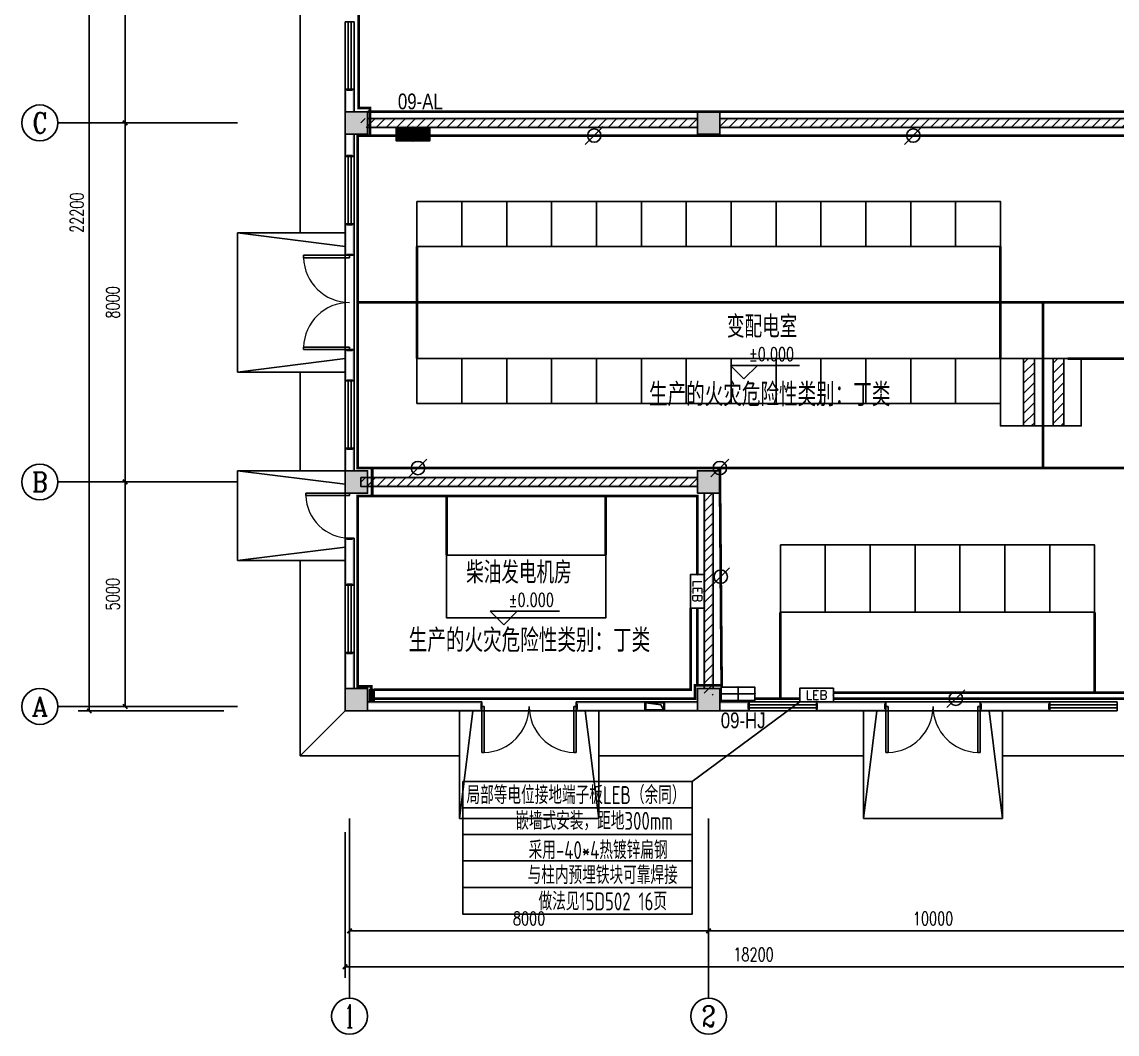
# Model space of a CAD drawing. Extents: x 5211311 to 5622788, y -441754 to -251897.
# Drawn here: x 5378887 to 5403287, y -405633 to -383083 of the extents above; entities that cross this region are included whole.
import ezdxf
from ezdxf.enums import TextEntityAlignment as Align

# ---------------------------------------------------------------- set-up
doc = ezdxf.new("R2010")
doc.units = 0
doc.header["$LTSCALE"] = 1000
doc.header["$MEASUREMENT"] = 0
doc.layers.get('0').update_dxf_attribs({"linetype": 'CONTINUOUS'})
doc.layers.get('Defpoints').update_dxf_attribs({"linetype": 'CONTINUOUS'})
for name, color, linetype in [('AXIS_TEXT', 7, 'CONTINUOUS'), ('EQUIP-箱柜', 3, 'CONTINUOUS'), ('PUB_HATCH', 8, 'CONTINUOUS'), ('SIG_TEXT', 7, 'CONTINUOUS'), ('TERM', 2, 'CONTINUOUS'), ('WIRE-接地', 4, 'CONTINUOUS'), ('建筑底图', 251, 'CONTINUOUS'), ('电气', 3, 'CONTINUOUS'), ('电气文字', 7, 'CONTINUOUS')]:
    doc.layers.add(name, color=color, linetype=linetype)
doc.styles.add('_HZTXT', font='txt.shx', dxfattribs={"width": 0.8, "bigfont": 'HZTXT.shx'})
doc.styles.add('_TCH_AXIS', font='COMPLEX', dxfattribs={"bigfont": 'GBCBIG'})
doc.styles.add('_TCH_DIM', font='SIMPLEX', dxfattribs={"bigfont": 'GBCBIG'})
doc.styles.add('_TCH_DIM_T3', font='SIMPLEX', dxfattribs={"width": 0.705882, "bigfont": 'GBCBIG'})
doc.styles.add('_TEL_DIM', font='SIMPLEX', dxfattribs={"width": 0.8, "height": 3.5, "bigfont": 'HZTXT'})
doc.styles.add('COMPLEX', font='COMPLEX')
doc.styles.add('SCEI', font='hdtxt.shx', dxfattribs={"width": 0.8, "height": 400, "bigfont": 'hdhztxt.shx'})
doc.styles.add('sceic', font='sceie.shx', dxfattribs={"width": 0.8, "bigfont": 'sceic.shx'})
doc.styles.add('TG_LINETYPE', font='SIMPLEX', dxfattribs={"width": 0.8, "height": 3, "bigfont": 'HZTXT'})
doc.linetypes.add('TG_接地', pattern='A,0.75,0,["/",TG_LINETYPE,S=0.05,R=-8.594367,X=-0.1,Y=-0.045],0.65,-0.13,0.13,-0.13', length=2)
doc.dimstyles.new('_TCH_ARCH&&100', dxfattribs={"dimtxt": 297.5, "dimasz": 100, "dimexe": 250, "dimexo": 300, "dimgap": 126.25, "dimtad": 1, "dimdec": 0, "dimzin": 0, "dimdsep": 46, "dimtxsty": '_TCH_DIM_T3', "dimblk": 'ARCHTICK', "dimcen": 0.09, "dimclrt": 7, "dimazin": 2, "dimtfac": 1, "dimtdec": 0, "dimtix": 1, "dimtmove": 2, "dimatfit": 3, "dimfxl": 0, "dimtolj": 1, "dimtzin": 0, "dimarcsym": 0})

# ---------------------------------------------------------------- blocks, each defined once
blk = doc.blocks.new('$TCHSYS$WIN2D')
for p, q in [((-0.5, 0.5), (0.5, 0.5)), ((-0.5, 0.5), (-0.5, -0.5)), ((0.5, 0.5), (0.5, -0.5)), ((0.5, 0.167), (-0.5, 0.167)), ((0.5, -0.167), (-0.5, -0.167)), ((-0.5, -0.5), (0.5, -0.5))]:
    blk.add_line(p, q)
blk = doc.blocks.new('$DorLib2D$00000002')
for p, q in [((-0.5, 0), (-0.5, 0.4875)), ((-0.475, 0.4875), (-0.5, 0.4875)), ((-0.475, 0), (-0.475, 0.4875)), ((0.475, 0), (0.475, 0.4875)), ((0.475, 0.4875), (0.5, 0.4875)), ((0.5, 0), (0.5, 0.4875)), ((-0.5, 0), (-0.475, 0)), ((0.5, 0), (0.475, 0))]:
    blk.add_line(p, q)
at = {"lineweight": 13}
for centre, start, end in [((-0.4875, 0), 0, 88.53072), ((0.4875, 0), 91.46928, 180)]:
    blk.add_arc(centre, 0.4875, start, end, dxfattribs=at)
blk = doc.blocks.new('$DorLib2D$00000001')
for p, q in [((0.45, 0.975), (0.5, 0.975)), ((0.45, 0), (0.45, 0.975)), ((0.5, 0), (0.5, 0.975)), ((0.5, 0), (0.45, 0))]:
    blk.add_line(p, q)
at = {"lineweight": 13}
blk.add_arc((0.475, 0), 0.975, 91.4693, 180, dxfattribs=at)
blk = doc.blocks.new('_FZH')
blk.add_lwpolyline([(-0.5, -0.5), (0.5, -0.5), (0.5, 0.5), (-0.5, 0.5)], close=True)
at = {"layer": 'PUB_HATCH'}
blk.add_solid([(-0.5, -0.5), (0.5, -0.5), (-0.5, 0.5), (0.5, 0.5)], dxfattribs=at)
blk = doc.blocks.new('_ArchTick')
at = {"color": 0, "linetype": 'ByBlock', "const_width": 0.4}
blk.add_lwpolyline([(-0.5, -0.5), (0.5, 0.5)], dxfattribs=at)
blk = doc.blocks.new('*D88')
at = {"layer": 'Defpoints', "color": 0, "transparency": 16777216}
for p in [(5381187, -393333), (5383687, -393333), (5383687, -398333)]:
    blk.add_point(p, dxfattribs=at)
at = {"layer": '建筑底图', "color": 0, "lineweight": -2, "transparency": 16777216}
for p, q in [((5383387, -393333), (5380937, -393333)), ((5381187, -398333), (5381187, -393333)), ((5383387, -398333), (5380937, -398333))]:
    blk.add_line(p, q, dxfattribs=at)
at = {"layer": '建筑底图', "color": 0, "lineweight": -2, "transparency": 16777216, "xscale": 100, "yscale": 100, "zscale": 100}
for p, rotation in [((5381187, -393333), 90), ((5381187, -398333), 270)]:
    blk.add_blockref('_ArchTick', p, dxfattribs=dict(at, rotation=rotation))
at = {"layer": '建筑底图', "color": 7, "transparency": 16777216, "insert": (5380912, -395833), "char_height": 297.5, "attachment_point": 5, "rotation": 90, "style": '_TCH_DIM_T3'}
blk.add_mtext('\\A1;5000', dxfattribs=at)
blk = doc.blocks.new('*D89')
at = {"layer": 'Defpoints', "color": 0, "transparency": 16777216}
for p in [(5381187, -385333), (5383687, -385333), (5383687, -393333)]:
    blk.add_point(p, dxfattribs=at)
at = {"layer": '建筑底图', "color": 0, "lineweight": -2, "transparency": 16777216}
for p, q in [((5383387, -385333), (5380937, -385333)), ((5381187, -393333), (5381187, -385333)), ((5383387, -393333), (5380937, -393333))]:
    blk.add_line(p, q, dxfattribs=at)
at = {"layer": '建筑底图', "color": 0, "lineweight": -2, "transparency": 16777216, "xscale": 100, "yscale": 100, "zscale": 100}
for p, rotation in [((5381187, -385333), 90), ((5381187, -393333), 270)]:
    blk.add_blockref('_ArchTick', p, dxfattribs=dict(at, rotation=rotation))
at = {"layer": '建筑底图', "color": 7, "transparency": 16777216, "insert": (5380912, -389333), "char_height": 297.5, "attachment_point": 5, "rotation": 90, "style": '_TCH_DIM_T3'}
blk.add_mtext('\\A1;8000', dxfattribs=at)
blk = doc.blocks.new('*D90')
at = {"layer": 'Defpoints', "color": 0, "transparency": 16777216}
for p in [(5381187, -376333), (5383687, -376333), (5383687, -385333)]:
    blk.add_point(p, dxfattribs=at)
at = {"layer": '建筑底图', "color": 0, "lineweight": -2, "transparency": 16777216}
for p, q in [((5383387, -376333), (5380937, -376333)), ((5381187, -385333), (5381187, -376333)), ((5383387, -385333), (5380937, -385333))]:
    blk.add_line(p, q, dxfattribs=at)
at = {"layer": '建筑底图', "color": 0, "lineweight": -2, "transparency": 16777216, "xscale": 100, "yscale": 100, "zscale": 100}
for p, rotation in [((5381187, -376333), 90), ((5381187, -385333), 270)]:
    blk.add_blockref('_ArchTick', p, dxfattribs=dict(at, rotation=rotation))
at = {"layer": '建筑底图', "color": 7, "transparency": 16777216, "insert": (5380912, -380833), "char_height": 297.5, "attachment_point": 5, "rotation": 90, "style": '_TCH_DIM_T3'}
blk.add_mtext('\\A1;9000', dxfattribs=at)
blk = doc.blocks.new('*D91')
at = {"layer": 'Defpoints', "color": 0, "transparency": 16777216}
for p in [(5380387, -376233), (5383687, -376233), (5383687, -398433)]:
    blk.add_point(p, dxfattribs=at)
at = {"layer": '建筑底图', "color": 0, "lineweight": -2, "transparency": 16777216}
for p, q in [((5383387, -376233), (5380137, -376233)), ((5380387, -398433), (5380387, -376233)), ((5383387, -398433), (5380137, -398433))]:
    blk.add_line(p, q, dxfattribs=at)
at = {"layer": '建筑底图', "color": 0, "lineweight": -2, "transparency": 16777216, "xscale": 100, "yscale": 100, "zscale": 100}
for p, rotation in [((5380387, -376233), 90), ((5380387, -398433), 270)]:
    blk.add_blockref('_ArchTick', p, dxfattribs=dict(at, rotation=rotation))
at = {"layer": '建筑底图', "color": 7, "transparency": 16777216, "insert": (5380112, -387333), "char_height": 297.5, "attachment_point": 5, "rotation": 90, "style": '_TCH_DIM_T3'}
blk.add_mtext('\\A1;22200', dxfattribs=at)
blk = doc.blocks.new('_AXISO')
blk.add_circle((0, 0), 0.5)
at = {"layer": 'AXIS_TEXT', "style": 'COMPLEX', "width": 1.041667}
blk.add_attdef('A', text='', height=0.56, dxfattribs=at).set_placement((-0.25, -0.28), (0.25, -0.28), align=Align.FIT)
blk = doc.blocks.new('*D97')
at = {"layer": 'Defpoints', "color": 0, "transparency": 16777216}
for p in [(5386187, -400833), (5394187, -400833), (5394187, -403333)]:
    blk.add_point(p, dxfattribs=at)
at = {"layer": '建筑底图', "color": 0, "lineweight": -2, "transparency": 16777216}
for p, q in [((5386187, -401133), (5386187, -403583)), ((5394187, -401133), (5394187, -403583)), ((5386187, -403333), (5394187, -403333))]:
    blk.add_line(p, q, dxfattribs=at)
at = {"layer": '建筑底图', "color": 0, "lineweight": -2, "transparency": 16777216, "xscale": 100, "yscale": 100, "zscale": 100, "rotation": 180}
blk.add_blockref('_ArchTick', (5386187, -403333), dxfattribs=at)
at = {"layer": '建筑底图', "color": 0, "lineweight": -2, "transparency": 16777216, "xscale": 100, "yscale": 100, "zscale": 100}
blk.add_blockref('_ArchTick', (5394187, -403333), dxfattribs=at)
at = {"layer": '建筑底图', "color": 7, "transparency": 16777216, "insert": (5390187, -403058), "char_height": 297.5, "attachment_point": 5, "style": '_TCH_DIM_T3'}
blk.add_mtext('\\A1;8000', dxfattribs=at)
blk = doc.blocks.new('*D98')
at = {"layer": 'Defpoints', "color": 0, "transparency": 16777216}
for p in [(5394187, -400833), (5404187, -400833), (5404187, -403333)]:
    blk.add_point(p, dxfattribs=at)
at = {"layer": '建筑底图', "color": 0, "lineweight": -2, "transparency": 16777216}
for p, q in [((5394187, -401133), (5394187, -403583)), ((5404187, -401133), (5404187, -403583)), ((5394187, -403333), (5404187, -403333))]:
    blk.add_line(p, q, dxfattribs=at)
at = {"layer": '建筑底图', "color": 0, "lineweight": -2, "transparency": 16777216, "xscale": 100, "yscale": 100, "zscale": 100, "rotation": 180}
blk.add_blockref('_ArchTick', (5394187, -403333), dxfattribs=at)
at = {"layer": '建筑底图', "color": 0, "lineweight": -2, "transparency": 16777216, "xscale": 100, "yscale": 100, "zscale": 100}
blk.add_blockref('_ArchTick', (5404187, -403333), dxfattribs=at)
at = {"layer": '建筑底图', "color": 7, "transparency": 16777216, "insert": (5399187, -403058), "char_height": 297.5, "attachment_point": 5, "style": '_TCH_DIM_T3'}
blk.add_mtext('\\A1;10000', dxfattribs=at)
blk = doc.blocks.new('*D99')
at = {"layer": 'Defpoints', "color": 0, "transparency": 16777216}
for p in [(5386087, -400833), (5404287, -400833), (5404287, -404133)]:
    blk.add_point(p, dxfattribs=at)
at = {"layer": '建筑底图', "color": 0, "lineweight": -2, "transparency": 16777216}
for p, q in [((5386087, -401133), (5386087, -404383)), ((5404287, -401133), (5404287, -404383)), ((5386087, -404133), (5404287, -404133))]:
    blk.add_line(p, q, dxfattribs=at)
at = {"layer": '建筑底图', "color": 0, "lineweight": -2, "transparency": 16777216, "xscale": 100, "yscale": 100, "zscale": 100, "rotation": 180}
blk.add_blockref('_ArchTick', (5386087, -404133), dxfattribs=at)
at = {"layer": '建筑底图', "color": 0, "lineweight": -2, "transparency": 16777216, "xscale": 100, "yscale": 100, "zscale": 100}
blk.add_blockref('_ArchTick', (5404287, -404133), dxfattribs=at)
at = {"layer": '建筑底图', "color": 7, "transparency": 16777216, "insert": (5395187, -403858), "char_height": 297.5, "attachment_point": 5, "style": '_TCH_DIM_T3'}
blk.add_mtext('\\A1;18200', dxfattribs=at)
blk = doc.blocks.new('*X144')
at = {"color": 0}
for p, q in [((-250, 33), (-83, 200)), ((-250, 68), (-118, 200)), ((-250, 104), (-154, 200)), ((-250, 139), (-189, 200)), ((-250, 174), (-224, 200)), ((-247, 0), (-47, 200)), ((-212, 0), (-12, 200)), ((-177, 0), (23, 200)), ((-141, 0), (59, 200)), ((-106, 0), (94, 200)), ((-71, 0), (129, 200)), ((-35, 0), (165, 200)), ((0, 0), (200, 200)), ((35, 0), (235, 200)), ((71, 0), (250, 179)), ((106, 0), (250, 144)), ((141, 0), (250, 109)), ((177, 0), (250, 73)), ((212, 0), (250, 38)), ((247, 0), (250, 3))]:
    blk.add_line(p, q, dxfattribs=at)
blk = doc.blocks.new('$equip$00002943')
for p, q in [((-0.75, 0.6), (-0.75, 0)), ((0.75, 0.6), (-0.75, 0.6)), ((0.75, 0), (0.75, 0.6)), ((-0.75, 0), (0.75, 0))]:
    blk.add_line(p, q)
for points, const_width in [([(-0.75, 0.3), (0.75, 0.3)], 0.6), ([(-0.75, 0.6), (-0.75, 0), (0.75, 0), (0.75, 0.6), (-0.75, 0.6), (-0.75, 0)], 0.04)]:
    blk.add_lwpolyline(points, dxfattribs=dict(const_width=const_width))
for p in [(0, 0.6), (-0.75, 0.3), (0, 0), (0.75, 0.3)]:
    blk.add_point(p)
at = {"xscale": 0.00300000000061118, "yscale": 0.00300000000061118, "zscale": 0.00300000000061118}
blk.add_blockref('*X144', (0, 0), dxfattribs=at)
at = {"color": 7, "style": '_TEL_DIM', "flags": 1}
for tag in ['A', 'REMARK']:
    blk.add_attdef(tag, text='', height=0.00002, dxfattribs=at).set_placement((0, 0), align=Align.MIDDLE_CENTER)
blk = doc.blocks.new('$equip$00002936')
for p, q in [((-0.75, 0.6), (-0.75, 0)), ((0.75, 0.6), (-0.75, 0.6)), ((0, 0), (0, 0.6)), ((0.75, 0), (0.75, 0.6)), ((-0.75, 0.3), (0.75, 0.3)), ((-0.75, 0), (0.75, 0))]:
    blk.add_line(p, q)
at = {"const_width": 0.04}
blk.add_lwpolyline([(-0.75, 0.6), (-0.75, 0), (0.75, 0), (0.75, 0.6), (-0.75, 0.6), (-0.75, 0)], dxfattribs=at)
for p in [(0, 0.6), (-0.75, 0.3), (0, 0), (0.75, 0.3)]:
    blk.add_point(p)
at = {"color": 7, "style": '_TEL_DIM', "flags": 1}
for tag in ['A', 'REMARK']:
    blk.add_attdef(tag, text='', height=0.00002, dxfattribs=at).set_placement((0, 0), align=Align.MIDDLE_CENTER)
blk = doc.blocks.new('$equip$00002908')
for p, q in [((0.75, 0.6), (-0.75, 0.6)), ((-0.75, 0.6), (-0.75, 0)), ((0.75, 0), (0.75, 0.6)), ((-0.75, 0), (0.75, 0))]:
    blk.add_line(p, q)
at = {"const_width": 0.04}
blk.add_lwpolyline([(-0.75, 0.6), (-0.75, 0), (0.75, 0), (0.75, 0.6), (-0.75, 0.6), (-0.75, 0)], dxfattribs=at)
for p in [(0, 0.6), (-0.75, 0.3), (0, 0), (0.75, 0.3)]:
    blk.add_point(p)
at = {"color": 7, "style": '_TEL_DIM'}
blk.add_attdef('$TEXT$', text='', height=0.4, dxfattribs=at).set_placement((0, 0.3), align=Align.MIDDLE_CENTER)
at = {"color": 7, "style": '_TEL_DIM', "flags": 1}
for tag in ['A', 'REMARK']:
    blk.add_attdef(tag, text='', height=0.00002, dxfattribs=at).set_placement((0, 0), align=Align.MIDDLE_CENTER)
blk = doc.blocks.new('$TelecSys$00000006')
blk.add_line((-1.32, -1.32), (1.32, 1.32))
blk.add_circle((0, 0), 1)

msp = doc.modelspace()

# ---------------------------------------------------------------- hatches: boundary and pattern name
h = msp.add_hatch()
h.set_pattern_fill('ANSI31', color=256, scale=100)
h.set_pattern_definition([(45, (4978245.82, -839458.41), (-112.2532, 112.2532), [])])
h.paths.add_polyline_path([(5401200.1, -390583), (5401442.9, -390583), (5401442.9, -392083), (5401200.1, -392083)])
h = msp.add_hatch()
h.set_pattern_fill('ANSI31', color=256, scale=100)
h.set_pattern_definition([(45, (4978905.82, -839458.41), (-112.2532, 112.2532), [])])
h.paths.add_polyline_path([(5401860.1, -390583), (5402102.9, -390583), (5402102.9, -392083), (5401860.1, -392083)])
at = {"layer": 'SIG_TEXT'}
h = msp.add_hatch(dxfattribs=at)
h.set_pattern_fill('ANSI31', color=256, scale=10, angle=90, style=0)
h.set_pattern_definition([(135, (4807071.723, -4735778.022), (-11.22532015, -11.22532015), [])])
h.paths.add_polyline_path([(5386733.2, -398217), (5386733.2, -397959.5), (5386628.5, -397959.5), (5386628.5, -398217)])
at = {"layer": '建筑底图'}
for points in [[(5386286.7, -384583), (5386086.7, -384583), (5386126.7, -384623), (5386246.7, -384623)], [(5386086.7, -385083), (5386126.7, -385083), (5386126.7, -384623), (5386086.7, -384583)], [(5386246.7, -385083), (5386286.7, -385083), (5386286.7, -384583), (5386246.7, -384623)], [(5386586.7, -385083), (5386086.7, -385083), (5386126.7, -385123), (5386546.7, -385123)], [(5386086.7, -385083), (5386086.7, -385583), (5386126.7, -385543), (5386126.7, -385123)], [(5386586.7, -385583), (5386586.7, -385083), (5386546.7, -385123), (5386546.7, -385543)], [(5393936.7, -385273), (5393936.7, -385233), (5386586.7, -385233), (5386586.7, -385273)], [(5394436.7, -385083), (5393936.7, -385083), (5393976.7, -385123), (5394396.7, -385123)], [(5393936.7, -385083), (5393936.7, -385583), (5393976.7, -385543), (5393976.7, -385123)], [(5394436.7, -385583), (5394436.7, -385083), (5394396.7, -385123), (5394396.7, -385543)], [(5403786.7, -385273), (5403786.7, -385233), (5394436.7, -385233), (5394436.7, -385273)], [(5393936.7, -385433), (5393936.7, -385393), (5386586.7, -385393), (5386586.7, -385433)], [(5403786.7, -385433), (5403786.7, -385393), (5394436.7, -385393), (5394436.7, -385433)], [(5386086.7, -385583), (5386586.7, -385583), (5386546.7, -385543), (5386126.7, -385543)], [(5386126.7, -385583), (5386086.7, -385583), (5386086.7, -386083), (5386126.7, -386043)], [(5386286.7, -385583), (5386246.7, -385583), (5386246.7, -386043), (5386286.7, -386083)], [(5393936.7, -385583), (5394436.7, -385583), (5394396.7, -385543), (5393976.7, -385543)], [(5386086.7, -386083), (5386286.7, -386083), (5386246.7, -386043), (5386126.7, -386043)], [(5386086.7, -387583), (5386086.7, -388283), (5386126.7, -388243), (5386126.7, -387623)], [(5386286.7, -387583), (5386086.7, -387583), (5386126.7, -387623), (5386246.7, -387623)], [(5386286.7, -388283), (5386286.7, -387583), (5386246.7, -387623), (5386246.7, -388243)], [(5386086.7, -388283), (5386286.7, -388283), (5386246.7, -388243), (5386126.7, -388243)], [(5386086.7, -390383), (5386086.7, -391083), (5386126.7, -391043), (5386126.7, -390423)], [(5386286.7, -390383), (5386086.7, -390383), (5386126.7, -390423), (5386246.7, -390423)], [(5386286.7, -391083), (5386286.7, -390383), (5386246.7, -390423), (5386246.7, -391043)], [(5386086.7, -391083), (5386286.7, -391083), (5386246.7, -391043), (5386126.7, -391043)], [(5386286.7, -392583), (5386086.7, -392583), (5386126.7, -392623), (5386246.7, -392623)], [(5386086.7, -393083), (5386126.7, -393083), (5386126.7, -392623), (5386086.7, -392583)], [(5386246.7, -393083), (5386286.7, -393083), (5386286.7, -392583), (5386246.7, -392623)], [(5386586.7, -393083), (5386086.7, -393083), (5386126.7, -393123), (5386546.7, -393123)], [(5386086.7, -393083), (5386086.7, -393583), (5386126.7, -393543), (5386126.7, -393123)], [(5386586.7, -393583), (5386586.7, -393083), (5386546.7, -393123), (5386546.7, -393543)], [(5394436.7, -393083), (5393936.7, -393083), (5393976.7, -393123), (5394396.7, -393123)], [(5393936.7, -393083), (5393936.7, -393583), (5393976.7, -393543), (5393976.7, -393123)], [(5394436.7, -393583), (5394436.7, -393083), (5394396.7, -393123), (5394396.7, -393543)], [(5393936.7, -393273), (5393936.7, -393233), (5386586.7, -393233), (5386586.7, -393273)], [(5386086.7, -393583), (5386586.7, -393583), (5386546.7, -393543), (5386126.7, -393543)], [(5393936.7, -393433), (5393936.7, -393393), (5386586.7, -393393), (5386586.7, -393433)], [(5393936.7, -393583), (5394436.7, -393583), (5394396.7, -393543), (5393976.7, -393543)], [(5394086.7, -397933), (5394126.7, -397933), (5394126.7, -393583), (5394086.7, -393583)], [(5394246.7, -397933), (5394286.7, -397933), (5394286.7, -393583), (5394246.7, -393583)], [(5386086.7, -394583), (5386086.7, -395633), (5386126.7, -395593), (5386126.7, -394623)], [(5386286.7, -394583), (5386086.7, -394583), (5386126.7, -394623), (5386246.7, -394623)], [(5386286.7, -395633), (5386286.7, -394583), (5386246.7, -394623), (5386246.7, -395593)], [(5386086.7, -395633), (5386286.7, -395633), (5386246.7, -395593), (5386126.7, -395593)], [(5386286.7, -397133), (5386086.7, -397133), (5386126.7, -397173), (5386246.7, -397173)], [(5386086.7, -397933), (5386126.7, -397933), (5386126.7, -397173), (5386086.7, -397133)], [(5386246.7, -397933), (5386286.7, -397933), (5386286.7, -397133), (5386246.7, -397173)], [(5386586.7, -397933), (5386086.7, -397933), (5386126.7, -397973), (5386546.7, -397973)], [(5386086.7, -397933), (5386086.7, -398433), (5386126.7, -398393), (5386126.7, -397973)], [(5386586.7, -398433), (5386586.7, -397933), (5386546.7, -397973), (5386546.7, -398393)], [(5394436.7, -397933), (5393936.7, -397933), (5393976.7, -397973), (5394396.7, -397973)], [(5393936.7, -397933), (5393936.7, -398433), (5393976.7, -398393), (5393976.7, -397973)], [(5394436.7, -398433), (5394436.7, -397933), (5394396.7, -397973), (5394396.7, -398393)], [(5386086.7, -398433), (5386586.7, -398433), (5386546.7, -398393), (5386126.7, -398393)], [(5386586.7, -398233), (5386586.7, -398273), (5389096.7, -398273), (5389136.7, -398233)], [(5386586.7, -398393), (5386586.7, -398433), (5389136.7, -398433), (5389096.7, -398393)], [(5389136.7, -398433), (5389136.7, -398233), (5389096.7, -398273), (5389096.7, -398393)], [(5393936.7, -398273), (5393936.7, -398233), (5391236.7, -398233), (5391276.7, -398273)], [(5391236.7, -398233), (5391236.7, -398433), (5391276.7, -398393), (5391276.7, -398273)], [(5393936.7, -398433), (5393936.7, -398393), (5391276.7, -398393), (5391236.7, -398433)], [(5393936.7, -398433), (5394436.7, -398433), (5394396.7, -398393), (5393976.7, -398393)], [(5394436.7, -398233), (5394436.7, -398273), (5395046.7, -398273), (5395086.7, -398233)], [(5394436.7, -398393), (5394436.7, -398433), (5395086.7, -398433), (5395046.7, -398393)], [(5395086.7, -398433), (5395086.7, -398233), (5395046.7, -398273), (5395046.7, -398393)], [(5398136.7, -398233), (5396586.7, -398233), (5396626.7, -398273), (5398096.7, -398273)], [(5396586.7, -398233), (5396586.7, -398433), (5396626.7, -398393), (5396626.7, -398273)], [(5396586.7, -398433), (5398136.7, -398433), (5398096.7, -398393), (5396626.7, -398393)], [(5398136.7, -398433), (5398136.7, -398233), (5398096.7, -398273), (5398096.7, -398393)], [(5401786.7, -398233), (5400236.7, -398233), (5400276.7, -398273), (5401746.7, -398273)], [(5400236.7, -398233), (5400236.7, -398433), (5400276.7, -398393), (5400276.7, -398273)], [(5400236.7, -398433), (5401786.7, -398433), (5401746.7, -398393), (5400276.7, -398393)], [(5401786.7, -398433), (5401786.7, -398233), (5401746.7, -398273), (5401746.7, -398393)]]:
    msp.add_hatch(color=256, dxfattribs=at).paths.add_polyline_path(points)
h = msp.add_hatch(dxfattribs=at)
h.set_pattern_fill('ANSI31', color=256, scale=100)
h.set_pattern_definition([(45, (-5360780.17, 232866.74), (-112.2532015, 112.2532015), [])])
h.paths.add_polyline_path([(5393936.7, -385233), (5386436.7, -385233), (5386436.7, -385433), (5393936.7, -385433)])
h.paths.add_polyline_path([(5394436.7, -385433), (5403936.7, -385433), (5403936.7, -385233), (5394436.7, -385233)], flags=16)
h = msp.add_hatch(dxfattribs=at)
h.set_pattern_fill('ANSI31', color=256, scale=100)
h.set_pattern_definition([(45, (-5383750.76, 232866.74), (-112.2532015, 112.2532015), [])])
h.paths.add_polyline_path([(5386436.7, -393233), (5386436.7, -393433), (5393936.7, -393433), (5393936.7, -393233)])
h.paths.add_polyline_path([(5394086.7, -398083), (5394286.7, -398083), (5394286.7, -393583), (5394086.7, -393583)], flags=16)

# ---------------------------------------------------------------- linework, layer by layer
at = {"color": 0}
for points in [[(5387687.7, -387083), (5388687.7, -387083), (5388687.7, -388083), (5387687.7, -388083)], [(5388687.7, -387083), (5389687.7, -387083), (5389687.7, -388083), (5388687.7, -388083)], [(5389687.7, -387083), (5390687.7, -387083), (5390687.7, -388083), (5389687.7, -388083)], [(5390687.7, -387083), (5391687.7, -387083), (5391687.7, -388083), (5390687.7, -388083)], [(5391687.7, -387083), (5392687.7, -387083), (5392687.7, -388083), (5391687.7, -388083)], [(5392687.7, -387083), (5393687.7, -387083), (5393687.7, -388083), (5392687.7, -388083)], [(5393687.7, -387083), (5394687.7, -387083), (5394687.7, -388083), (5393687.7, -388083)], [(5394687.7, -387083), (5395687.7, -387083), (5395687.7, -388083), (5394687.7, -388083)], [(5395687.7, -387083), (5396687.7, -387083), (5396687.7, -388083), (5395687.7, -388083)], [(5396687.7, -387083), (5397687.7, -387083), (5397687.7, -388083), (5396687.7, -388083)], [(5397687.7, -387083), (5398687.7, -387083), (5398687.7, -388083), (5397687.7, -388083)], [(5398687.7, -387083), (5399687.7, -387083), (5399687.7, -388083), (5398687.7, -388083)], [(5399687.7, -387083), (5400687.7, -387083), (5400687.7, -388083), (5399687.7, -388083)], [(5387687.7, -390583), (5388687.7, -390583), (5388687.7, -391583), (5387687.7, -391583)], [(5388687.7, -390583), (5389687.7, -390583), (5389687.7, -391583), (5388687.7, -391583)], [(5389687.7, -390583), (5390687.7, -390583), (5390687.7, -391583), (5389687.7, -391583)], [(5390687.7, -390583), (5391687.7, -390583), (5391687.7, -391583), (5390687.7, -391583)], [(5391687.7, -390583), (5392687.7, -390583), (5392687.7, -391583), (5391687.7, -391583)], [(5392687.7, -390583), (5393687.7, -390583), (5393687.7, -391583), (5392687.7, -391583)], [(5393687.7, -390583), (5394687.7, -390583), (5394687.7, -391583), (5393687.7, -391583)], [(5394687.7, -390583), (5395687.7, -390583), (5395687.7, -391583), (5394687.7, -391583)], [(5395687.7, -390583), (5396687.7, -390583), (5396687.7, -391583), (5395687.7, -391583)], [(5396687.7, -390583), (5397687.7, -390583), (5397687.7, -391583), (5396687.7, -391583)], [(5397687.7, -390583), (5398687.7, -390583), (5398687.7, -391583), (5397687.7, -391583)], [(5398687.7, -390583), (5399687.7, -390583), (5399687.7, -391583), (5398687.7, -391583)], [(5399687.7, -390583), (5400687.7, -390583), (5400687.7, -391583), (5399687.7, -391583)], [(5402487.7, -390583), (5402487.7, -392083), (5400687.7, -392083), (5400687.7, -390583)], [(5395786.2, -394733.3), (5396786.2, -394733.3), (5396786.2, -396233.3), (5395786.2, -396233.3)], [(5396786.2, -394733.3), (5397786.2, -394733.3), (5397786.2, -396233.3), (5396786.2, -396233.3)], [(5397786.2, -394733.3), (5398786.2, -394733.3), (5398786.2, -396233.3), (5397786.2, -396233.3)], [(5398786.2, -394733.3), (5399786.2, -394733.3), (5399786.2, -396233.3), (5398786.2, -396233.3)], [(5399786.2, -394733.3), (5400786.2, -394733.3), (5400786.2, -396233.3), (5399786.2, -396233.3)], [(5400786.2, -394733.3), (5401786.2, -394733.3), (5401786.2, -396233.3), (5400786.2, -396233.3)], [(5401786.2, -394733.3), (5402786.2, -394733.3), (5402786.2, -396233.3), (5401786.2, -396233.3)], [(5388346.9, -394962.8), (5391894.9, -394962.8), (5391894.9, -396362.8), (5388346.9, -396362.8)]]:
    msp.add_lwpolyline(points, close=True, dxfattribs=at)
for points in [[(5401200.1, -390583), (5401442.9, -390583), (5401442.9, -392083), (5401200.1, -392083)], [(5401860.1, -390583), (5402102.9, -390583), (5402102.9, -392083), (5401860.1, -392083)]]:
    msp.add_lwpolyline(points, close=True)
at = {"layer": 'SIG_TEXT', "ltscale": 5}
msp.add_lwpolyline([(5386733.2, -398217), (5386733.2, -397959.5), (5386628.5, -397959.5), (5386628.5, -398217)], close=True, dxfattribs=at)
at = {"layer": 'WIRE-接地', "linetype": 'TG_接地', "const_width": 60}
for points in [[(5386680.9, -376706.4), (5386680.9, -376802.8), (5386389, -376802.8), (5386389, -385000.4), (5386643.2, -385000.4), (5386643.2, -385614.7), (5386368.3, -385614.7), (5386368.3, -393023), (5386690.1, -393023), (5386690.1, -393644.6), (5386368.4, -393644.6), (5386368.4, -397887.5), (5386672.1, -397887.5), (5386672.1, -397959.5)], [(5386586.7, -385083), (5403722.5, -385083)], [(5386643.2, -385614.7), (5387225, -385614.7)], [(5387975, -385614.7), (5403722.5, -385614.7)], [(5387687.7, -388083), (5387687.7, -389332.7)], [(5400687.7, -389551.3), (5400687.7, -388083)], [(5404007.7, -389332.7), (5386368.3, -389332.7)], [(5387687.7, -390583), (5387687.7, -389332.7)], [(5400687.7, -390583), (5400687.7, -389332.7)], [(5401632.5, -389332.7), (5401632.5, -393023)], [(5402187.7, -390583), (5404007.7, -390583)], [(5386690.1, -393023), (5394436.7, -393023), (5394476.2, -397863.5)], [(5394436.7, -393023), (5404086.7, -393023)], [(5386690.1, -393644.6), (5393936.7, -393644.6), (5393936.7, -395394.6)], [(5388346.9, -394962.8), (5388346.9, -393644.6)], [(5391894.9, -394962.8), (5391894.9, -393644.6)], [(5386733.2, -397959.5), (5393789.4, -397959.5), (5393784.1, -396137.2)], [(5393936.7, -396144.6), (5393936.7, -397863.5)], [(5395786.2, -396233.3), (5395786.2, -398159)], [(5402786.2, -396233.3), (5402786.2, -398029.4)], [(5386733.2, -398157), (5393881.8, -398157), (5393881.8, -397863.5), (5394476.2, -397863.5), (5394476.2, -397901.8)], [(5395216.9, -398159), (5396215.1, -398159)], [(5403641.1, -398029.4), (5396965.1, -398029.4)], [(5396965.1, -398159), (5403641.1, -398159)]]:
    msp.add_lwpolyline(points, dxfattribs=at)
at = {"layer": '建筑底图'}
for p, q in [((5386286.7, -384583), (5386086.7, -384583)), ((5386086.7, -384583), (5386086.7, -385083)), ((5386286.7, -385083), (5386286.7, -384583)), ((5386586.7, -385233), (5393936.7, -385233)), ((5394436.7, -385233), (5403786.7, -385233)), ((5383686.7, -385333), (5379686.7, -385333)), ((5386586.7, -385433), (5393936.7, -385433)), ((5394436.7, -385433), (5403786.7, -385433)), ((5386086.7, -385583), (5386086.7, -386083)), ((5386286.7, -386083), (5386286.7, -385583)), ((5386086.7, -386083), (5386286.7, -386083)), ((5386086.7, -387583), (5386086.7, -388283)), ((5386286.7, -387583), (5386086.7, -387583)), ((5386286.7, -388283), (5386286.7, -387583)), ((5383686.7, -387783), (5383686.7, -390883)), ((5386086.7, -388083), (5383686.7, -387783)), ((5386086.7, -387783), (5383686.7, -387783)), ((5386086.7, -388283), (5386086.7, -390383)), ((5386086.7, -388283), (5386286.7, -388283)), ((5386286.7, -388283), (5386286.7, -390383)), ((5386086.7, -390383), (5386086.7, -391083)), ((5386286.7, -390383), (5386086.7, -390383)), ((5386286.7, -391083), (5386286.7, -390383)), ((5386086.7, -390583), (5383686.7, -390883)), ((5386086.7, -390883), (5383686.7, -390883)), ((5394972.5, -391037.1), (5394672.5, -390737.1)), ((5394672.5, -390737.1), (5396212.8, -390737.1)), ((5394972.5, -391037.1), (5395272.5, -390737.1)), ((5386086.7, -391083), (5386286.7, -391083)), ((5386286.7, -392583), (5386086.7, -392583)), ((5386086.7, -392583), (5386086.7, -393083)), ((5386286.7, -393083), (5386286.7, -392583)), ((5383686.7, -393083), (5383686.7, -395083)), ((5386086.7, -393383), (5383686.7, -393083)), ((5386086.7, -393083), (5383686.7, -393083)), ((5386586.7, -393233), (5393936.7, -393233)), ((5383686.7, -393333), (5379686.7, -393333)), ((5386586.7, -393433), (5393936.7, -393433)), ((5386086.7, -393583), (5386086.7, -394583)), ((5394086.7, -393583), (5394086.7, -397933)), ((5394286.7, -393583), (5394286.7, -397933)), ((5386086.7, -394783), (5383686.7, -395083)), ((5386086.7, -394583), (5386086.7, -395633)), ((5386286.7, -394583), (5386086.7, -394583)), ((5386286.7, -395633), (5386286.7, -394583)), ((5386086.7, -395083), (5383686.7, -395083)), ((5386086.7, -395633), (5386286.7, -395633)), ((5389620.4, -396514.1), (5389320.4, -396214.1)), ((5389320.4, -396214.1), (5390860.7, -396214.1)), ((5389620.4, -396514.1), (5389920.4, -396214.1)), ((5386286.7, -397133), (5386086.7, -397133)), ((5386086.7, -397133), (5386086.7, -397933)), ((5386286.7, -397933), (5386286.7, -397133)), ((5383686.7, -398333), (5379686.7, -398333)), ((5386086.7, -398433), (5385086.7, -399433)), ((5389136.7, -398233), (5386586.7, -398233)), ((5386586.7, -398433), (5389136.7, -398433)), ((5388936.7, -398433), (5388636.7, -400833)), ((5388636.7, -398433), (5388636.7, -400833)), ((5389136.7, -398433), (5389136.7, -398233)), ((5389136.7, -398433), (5391236.7, -398433)), ((5393936.7, -398233), (5391236.7, -398233)), ((5391236.7, -398233), (5391236.7, -398433)), ((5391236.7, -398433), (5393936.7, -398433)), ((5391436.7, -398433), (5391736.7, -400833)), ((5391736.7, -398433), (5391736.7, -400833)), ((5395086.7, -398233), (5394436.7, -398233)), ((5394436.7, -398433), (5395086.7, -398433)), ((5395086.7, -398433), (5395086.7, -398233)), ((5398136.7, -398233), (5396586.7, -398233)), ((5396586.7, -398233), (5396586.7, -398433)), ((5396586.7, -398433), (5398136.7, -398433)), ((5397936.7, -398433), (5397636.7, -400833)), ((5397636.7, -398433), (5397636.7, -400833)), ((5398136.7, -398233), (5400236.7, -398233)), ((5398136.7, -398433), (5398136.7, -398233)), ((5398136.7, -398433), (5400236.7, -398433)), ((5401786.7, -398233), (5400236.7, -398233)), ((5400236.7, -398233), (5400236.7, -398433)), ((5400236.7, -398433), (5401786.7, -398433)), ((5400436.7, -398433), (5400736.7, -400833)), ((5400736.7, -398433), (5400736.7, -400833)), ((5401786.7, -398433), (5401786.7, -398233)), ((5386186.7, -400833), (5386186.7, -404833)), ((5388636.7, -400833), (5391736.7, -400833)), ((5394186.7, -400833), (5394186.7, -404833)), ((5397636.7, -400833), (5400736.7, -400833))]:
    msp.add_line(p, q, dxfattribs=at)
for points in [[(5385086.7, -379283), (5385086.7, -375233), (5405286.7, -375233), (5405286.7, -399433), (5400736.7, -399433)], [(5385086.7, -387783), (5385086.7, -382383)], [(5385086.7, -393083), (5385086.7, -390883)], [(5388636.7, -399433), (5385086.7, -399433), (5385086.7, -395083)], [(5392766.7, -398433), (5393206.7, -398433), (5393206.7, -398233), (5392766.7, -398233), (5392766.7, -398433)], [(5392786.7, -398253), (5393124.8, -398299.4), (5393186.7, -398413)], [(5397636.7, -399433), (5391736.7, -399433)]]:
    msp.add_lwpolyline(points, dxfattribs=at)
msp.add_lwpolyline([(5386436.7, -393233), (5393936.7, -393233), (5393936.7, -393433), (5386436.7, -393433)], close=True, dxfattribs=at)
at = {"layer": '建筑底图', "const_width": 40}
msp.add_lwpolyline([(5392786.7, -398413), (5393186.7, -398413), (5393186.7, -398253), (5392786.7, -398253)], close=True, dxfattribs=at)
at = {"layer": '电气', "color": 6, "linetype": 'Continuous'}
for p, q in [((5393822.8, -400003.9), (5396215.1, -398228.5)), ((5393822.8, -401185.6), (5388710.4, -401185.6)), ((5393822.5, -402367.4), (5388710.1, -402367.4))]:
    msp.add_line(p, q, dxfattribs=at)
for points in [[(5388710.7, -400003.9), (5393822.8, -400003.9), (5393822.8, -400594.8), (5388710.7, -400594.8)], [(5388710.7, -400594.8), (5393822.8, -400594.8), (5393822.8, -401185.6), (5388710.7, -401185.6)], [(5388710.4, -401185.6), (5393822.5, -401185.6), (5393822.5, -401776.5), (5388710.4, -401776.5)], [(5388710.4, -401776.5), (5393822.5, -401776.5), (5393822.5, -402367.4), (5388710.4, -402367.4)], [(5388710.1, -402367.4), (5393822.3, -402367.4), (5393822.3, -402958.3), (5388710.1, -402958.3)]]:
    msp.add_lwpolyline(points, close=True, dxfattribs=at)

# ---------------------------------------------------------------- block references
at = {"layer": 'EQUIP-箱柜', "xscale": 500, "yscale": 500, "zscale": 500, "rotation": 180}
for name, p in [('$equip$00002943', (5387600, -385433)), ('$equip$00002936', (5394841.9, -397901.8))]:
    msp.add_blockref(name, p, dxfattribs=at)
at = {"layer": 'EQUIP-箱柜', "xscale": 500, "yscale": 500, "zscale": 500, "rotation": 270}
msp.add_blockref('$equip$00002908', (5393784.1, -395769.6), dxfattribs=at).add_auto_attribs({'$TEXT$': 'LEB'})
at = {"layer": 'EQUIP-箱柜', "xscale": 500, "yscale": 500, "zscale": 500}
msp.add_blockref('$equip$00002908', (5396590.1, -398228.5), dxfattribs=at).add_auto_attribs({'$TEXT$': 'LEB'})
at = {"layer": 'TERM', "xscale": 150, "yscale": 150, "zscale": 150}
for p in [(5391637.4, -385614.7), (5398745.6, -385614.7), (5387711.2, -393023), (5394436.7, -393023), (5394456.5, -395443.3), (5399693.6, -398159)]:
    msp.add_blockref('$TelecSys$00000006', p, dxfattribs=at)
at = {"layer": '建筑底图'}
for name, p, xscale, yscale, zscale, rotation in [('$TCHSYS$WIN2D', (5386186.7, -383833), 1500, 200, 1500, 270.0000000000237), ('$TCHSYS$WIN2D', (5386186.7, -386833), -1500, 200, -1500, 270.0000000000267), ('$DorLib2D$00000002', (5386186.7, -389333), -2100, -2100, -2100, 270.0000000000267), ('$TCHSYS$WIN2D', (5386186.7, -391833), 1500, 200, 1500, 270.0000000000267), ('$DorLib2D$00000001', (5386186.7, -394083), -1000, -1000, -1000, 270.0000000000213), ('$TCHSYS$WIN2D', (5386186.7, -396383), 1500, 200, 1500, 270.0000000000213)]:
    msp.add_blockref(name, p, dxfattribs=dict(at, xscale=xscale, yscale=yscale, zscale=zscale, rotation=rotation))
ref = msp.add_blockref('_AXISO', (5379286.7, -385333), dxfattribs=dict(at, xscale=800, yscale=800, zscale=800))
ref.add_attrib('A', 'C', dxfattribs={"layer": 'AXIS_TEXT', "color": 0, "height": 455.7, "style": '_TCH_AXIS'}).set_placement((5379123.9, -385560.8), (5379449.4, -385560.8), align=Align.FIT)
for name, p, xscale, yscale, zscale in [('_FZH', (5386336.7, -385333), 500, 500, 500), ('_FZH', (5394186.7, -385333), 500, 500, 500), ('_FZH', (5386336.7, -393333), 500, 500, 500), ('_FZH', (5394186.7, -393333), 500, 500, 500), ('_FZH', (5386336.7, -398183), 500, 500, 500), ('_FZH', (5394186.7, -398183), 500, 500, 500), ('$DorLib2D$00000002', (5390186.7, -398333), -2100, -2100, -2100), ('$TCHSYS$WIN2D', (5395836.7, -398333), 1500, 200, 1500), ('$DorLib2D$00000002', (5399186.7, -398333), -2100, -2100, -2100), ('$TCHSYS$WIN2D', (5402536.7, -398333), -1500, 200, -1500)]:
    msp.add_blockref(name, p, dxfattribs=dict(at, xscale=xscale, yscale=yscale, zscale=zscale))
ref = msp.add_blockref('_AXISO', (5379286.7, -393333), dxfattribs=dict(at, xscale=800, yscale=800, zscale=800))
ref.add_attrib('A', 'B', dxfattribs={"layer": 'AXIS_TEXT', "color": 0, "height": 435.3, "style": '_TCH_AXIS'}).set_placement((5379110.5, -393550.6), (5379462.9, -393550.6), align=Align.FIT)
ref = msp.add_blockref('_AXISO', (5379286.7, -398333), dxfattribs=dict(at, xscale=800, yscale=800, zscale=800))
ref.add_attrib('A', 'A', dxfattribs={"layer": 'AXIS_TEXT', "color": 0, "height": 425.2, "style": '_TCH_AXIS'}).set_placement((5379104.5, -398545.6), (5379468.9, -398545.6), align=Align.FIT)
ref = msp.add_blockref('_AXISO', (5386186.7, -405233), dxfattribs=dict(at, xscale=800, yscale=800, zscale=800))
ref.add_attrib('A', '1', dxfattribs={"layer": 'AXIS_TEXT', "color": 0, "height": 514.7, "style": '_TCH_AXIS'}).set_placement((5386076.4, -405490.3), (5386297, -405490.3), align=Align.FIT)
ref = msp.add_blockref('_AXISO', (5394186.7, -405233), dxfattribs=dict(at, xscale=800, yscale=800, zscale=800))
ref.add_attrib('A', '2', dxfattribs={"layer": 'AXIS_TEXT', "color": 0, "height": 465.9, "style": '_TCH_AXIS'}).set_placement((5394031.4, -405466), (5394342, -405466), align=Align.FIT)

# ---------------------------------------------------------------- texts
for s, height, style, width, p in [('变配电室', 490.23, '_HZTXT', 0.8, (5394594, -390117.6)), ('%%P0.000', 297.5, '_TCH_DIM', 0.705882, (5395082.8, -390632.1)), ('生产的火灾危险性类别：丁类', 517.241, '_HZTXT', 0.8, (5392857.5, -391645.2)), ('柴油发电机房', 490.23, '_HZTXT', 0.8, (5388783.3, -395594.6)), ('%%P0.000', 297.5, '_TCH_DIM', 0.705882, (5389730.7, -396109.1)), ('生产的火灾危险性类别：丁类', 517.241, '_HZTXT', 0.8, (5387505.4, -397122.1))]:
    msp.add_text(s, height=height, dxfattribs=dict(at, style=style, width=width)).set_placement(p)
at = {"layer": '电气', "color": 6, "linetype": 'Continuous', "style": 'sceic', "width": 0.8}
for s, p in [('局部等电位接地端子板LEB（余同）', (5388791.3, -400507.6)), ('嵌墙式安装，距地300mm', (5389878.4, -401082.7)), ('采用-40*4热镀锌扁钢', (5390176.6, -401733.3)), ('与柱内预埋铁块可靠焊接', (5390153.5, -402291.2)), ('做法见15D502 16页', (5390395.8, -402877.1))]:
    msp.add_text(s, height=400, dxfattribs=at).set_placement(p)
at = {"layer": '电气文字', "style": 'SCEI', "width": 0.8}
for s, p in [('09-AL', (5387263.9, -385029.7)), ('09-HJ', (5394456.9, -398818.2))]:
    msp.add_text(s, height=350, dxfattribs=at).set_placement(p)

# ---------------------------------------------------------------- dimensions: what is measured, and where the dimension line sits
at = {"layer": '建筑底图'}
for p1, p2, distance, picture, middle in [((5383686.7, -398433), (5383686.7, -376233), 3300, '*D91', (5380111.7, -387333)), ((5383686.7, -385333), (5383686.7, -376333), 2500, '*D90', (5380911.7, -380833)), ((5383686.7, -393333), (5383686.7, -385333), 2500, '*D89', (5380911.7, -389333)), ((5383686.7, -398333), (5383686.7, -393333), 2500, '*D88', (5380911.7, -395833)), ((5386086.7, -400833), (5404286.7, -400833), -3300, '*D99', (5395186.7, -403858)), ((5386186.7, -400833), (5394186.7, -400833), -2500, '*D97', (5390186.7, -403058)), ((5394186.7, -400833), (5404186.7, -400833), -2500, '*D98', (5399186.7, -403058))]:
    dim = msp.add_aligned_dim(p1=p1, p2=p2, distance=distance, dimstyle='_TCH_ARCH&&100', dxfattribs=at)
    dim.commit()
    dim.dimension.update_dxf_attribs({"geometry": picture, "text_midpoint": middle})

doc.saveas('drawing.dxf')
